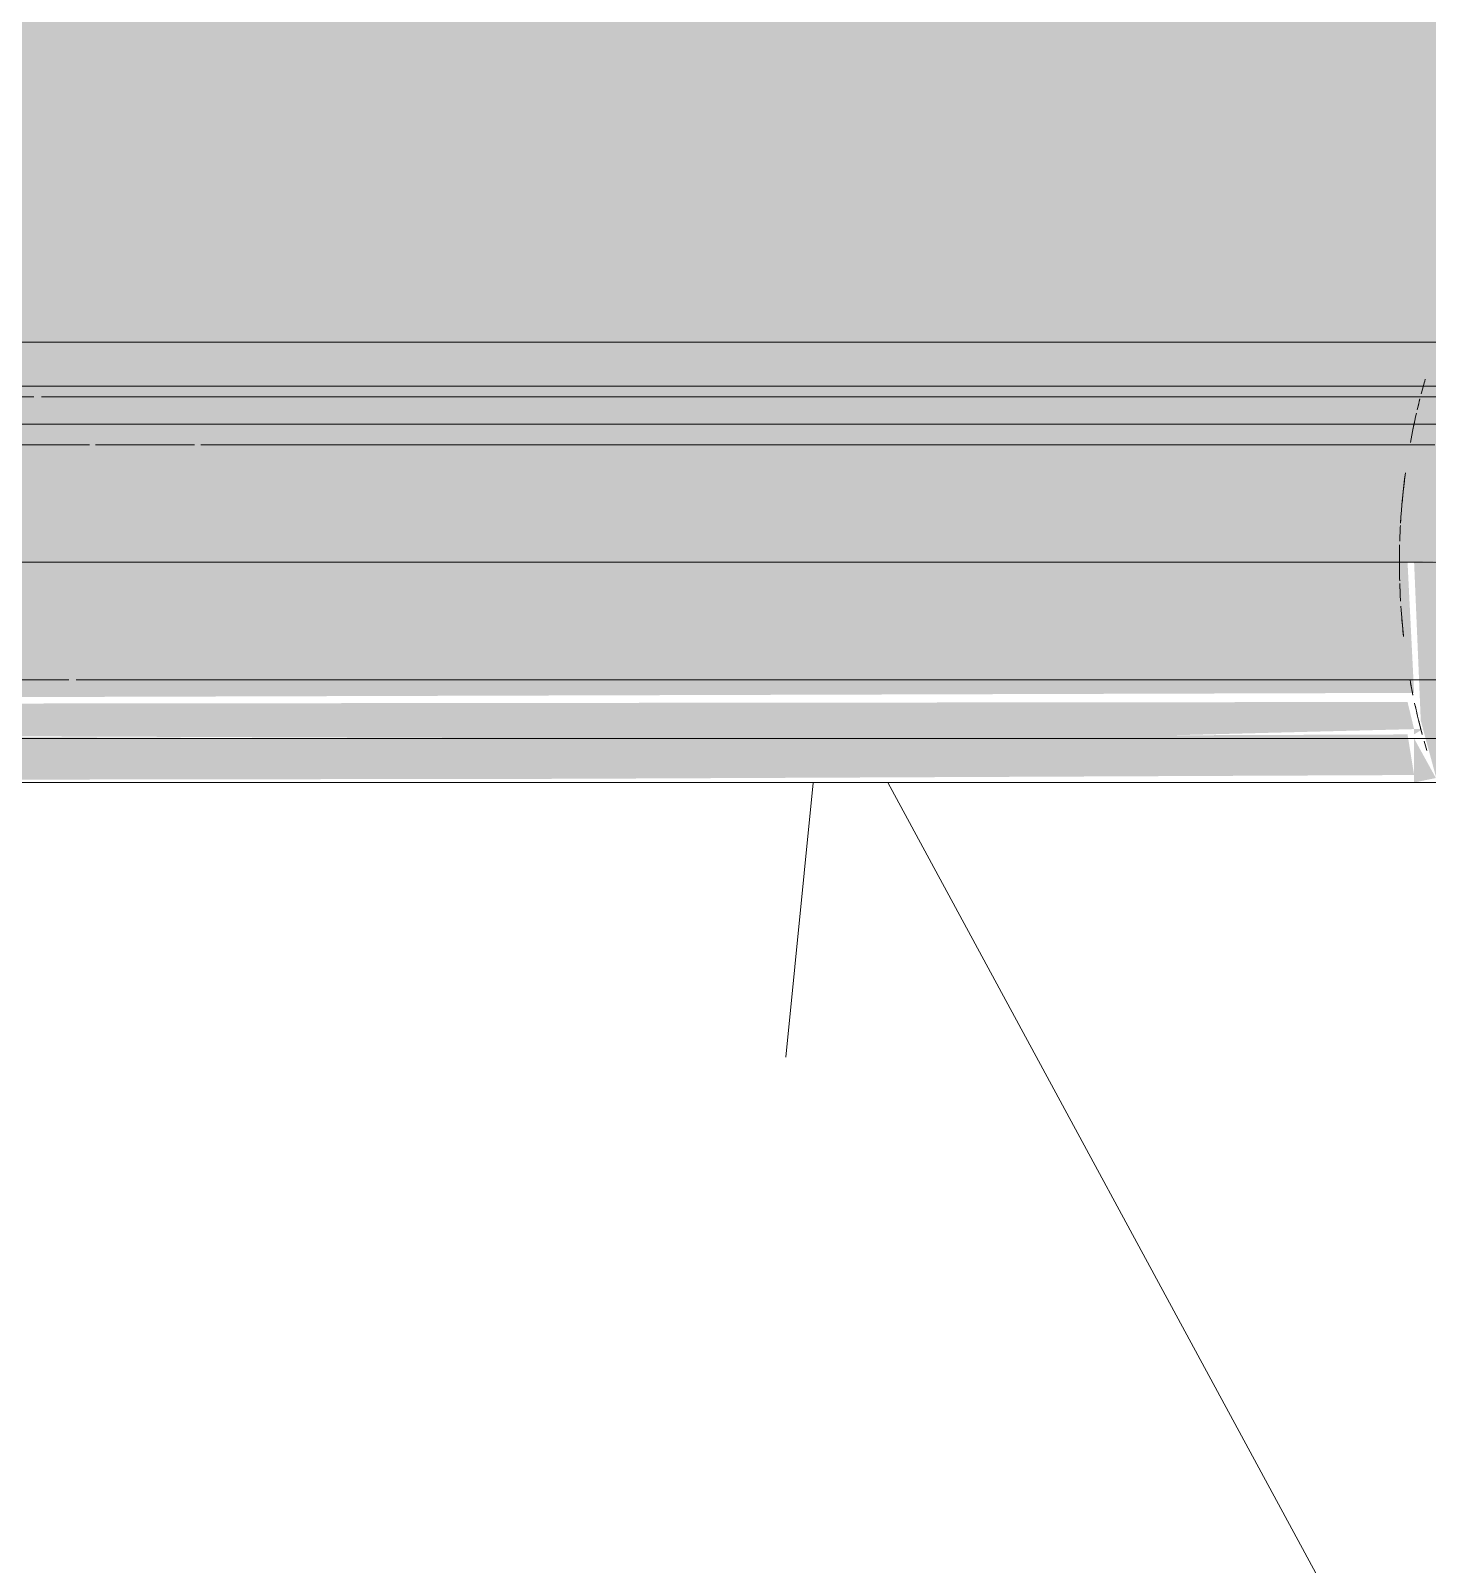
# Model space of a CAD drawing. Header units: millimetres. Extents: x 91786 to 132940, y -1987 to 10096.
# Drawn here: x 128220.8 to 128268.3, y 565.9 to 618.1 of the extents above; entities that cross this region are included whole.
import ezdxf

# ---------------------------------------------------------------- set-up
doc = ezdxf.new("R2010")
doc.units = ezdxf.units.MM
for name, color, linetype, lineweight in [('0-1', 7, 'Continuous', 9), ('A-GENM', 7, 'Continuous', 9), ('P-SANR-FIXT', 7, 'Continuous', 9)]:
    doc.layers.add(name, color=color, linetype=linetype, lineweight=lineweight)
doc.layers.add('0-2', color=7, linetype='Continuous', lineweight=9, transparency=0.7)

# ---------------------------------------------------------------- blocks, each defined once
blk = doc.blocks.new('131_Сантехническая перегородка 6 - СП-1-30839354-Развертка 1_66-4')
at = {"layer": 'A-GENM'}
h = blk.add_hatch(dxfattribs=at)
h.set_pattern_fill('FP_30', color=256, style=0, pattern_type=2)
h.set_pattern_definition([(108.435, (8388.465, 0), (-104.12513, 208.25044), [39.513, -289.76]), (139.399, (8375.97, 37.485), (-624.75285, 520.62186), [19.2, -940.786]), (136.848, (8465.517, 49.98), (-1561.885053, 1457.739081), [45.673, -2237.967]), (109.983, (8432.197, 81.218), (-312.373483, 833.000664), [24.375, -1194.377]), (90, (8423.87, 0), (-104.125, 104.125), [20.825, -83.3]), (118.443, (8423.867, 20.825), (728.876327, -1353.623754), [56.841, -2785.217]), (84.289, (8396.795, 70.805), (-104.131824, -937.12419), [20.929, -1025.515]), (129.806, (8398.877, 91.63), (416.50377, -520.62198), [16.265, -796.977])])
h.paths.add_polyline_path([(9175.071, 100), (9464.64, 100), (9464.64, 207.447), (9449.409, 211.613), (9422.655, 223.925), (9405.757, 234.529), (9389.447, 247.932), (9379.594, 256.115), (9364.268, 273.606), (9353.503, 288.71), (9345.286, 302.96), (9336.788, 321.809), (9334.66, 327.676), (9329.213, 345.851), (9328.098, 350.761), (9325.986, 362.893), (9323.879, 382.53), (9323.879, 400), (9829.57, 400), (9836.646, 657.688), (9839, 757.592), (9839, 790), (9904, 790), (9904, 795), (9904.713, 797.574), (9907.229, 799.533), (9909.774, 800), (9935.009, 799.734), (9936.556, 799.241), (9938.334, 797.403), (9939, 794.062), (9939, 790), (9968, 790), (9968, 1550), (9966.296, 1562.941), (9961.301, 1575), (9953.355, 1585.355), (9943, 1593.301), (9930.941, 1598.296), (9918, 1600), (9168, 1600), (9168.057, 209.98), (9172.29, 208.386), (9173.21, 207.551), (9174.51, 205.679), (9175.071, 202.929), (9175.071, 112.816)])
h.paths.add_polyline_path([(9874, 100), (9896.68, 100), (9896.535, 202.929), (9897.602, 206.369), (9900.574, 208.816), (9903.822, 209.793), (9911.648, 209.959), (9914.886, 209.741), (9918.663, 208.412), (9921.013, 206.369), (9922.08, 202.929), (9922.08, 100), (9968, 100), (9968, 380), (9919, 380), (9919, 272.709), (9874, 260.363), (9874, 116.882)])
h.paths.add_polyline_path([(9619, 577.5), (9612.303, 578.526), (9612.047, 578.601), (9608.785, 579.952), (9605.086, 582.318), (9602.832, 584.392), (9600.225, 587.626), (9598.019, 591.872), (9597.601, 592.5), (9481.5, 592.463), (9481.5, 590.5), (9478, 590.5), (9478, 592.491), (9476.436, 595.321), (9475.85, 597.414), (9475.627, 600.936), (9476.152, 604.014), (9477.492, 606.718), (9478, 607.509), (9478, 609.5), (9481.5, 609.5), (9481.5, 607.5), (9490.5, 607.5), (9490.5, 667.444), (9609.5, 667.398), (9609.5, 620.344), (9613.747, 621.878), (9619, 622.5), (9625.697, 621.474), (9625.953, 621.399), (9629.215, 620.048), (9632.914, 617.682), (9635.168, 615.608), (9637.647, 612.591), (9639.981, 608.128), (9640.858, 605.042), (9641.223, 603.52), (9641.487, 599.225), (9640.751, 594.243), (9640.399, 593.047), (9639.048, 589.785), (9636.442, 585.787), (9634.618, 583.832), (9632.072, 581.703), (9629.089, 579.9), (9624.253, 578.122), (9623.086, 577.984)])
blk = doc.blocks.new('Sanitary_Toilet-Accessories_Gessi_Wall-mounted-paper-roll-holder-65449 - Chrome-30913797-Развертка 1_66-4')
at = {"layer": '0-2'}
for points in [[(9524.175, 607.299), (9597.828, 607.5), (9598.952, 610.215), (9601.558, 614.213), (9603.09, 615.91), (9606.769, 618.812), (9609.5, 620.68), (9609.5, 666.444), (9490.5, 666.062), (9490.5, 607.458), (9520.931, 607.315)], [(9596.5, 600), (9605.138, 600.285), (9608.263, 601.998), (9609.094, 603.937), (9609.5, 605.791), (9609.387, 620.297), (9607.243, 619.102), (9605.114, 617.699), (9601.553, 614.207), (9600.457, 612.669), (9598.374, 608.819), (9597.601, 607.484), (9595.014, 607.491), (9510.651, 607.363), (9490.5, 607.299), (9490.656, 604.592), (9492.092, 601.524), (9495.5, 600), (9596.439, 600)], [(9481.5, 592.5), (9568.125, 592.625), (9597, 592.754), (9596.777, 594.136), (9560.183, 594), (9490.5, 594.278), (9490.5, 596.01), (9489.5, 595.757), (9489.5, 594.804), (9486.25, 594), (9483, 595.04), (9483, 600), (9481.5, 600), (9481.5, 592.701)], [(9486.25, 594), (9489.5, 595.04), (9489.5, 596), (9490.5, 595.838), (9490.5, 595.231), (9597, 595.551), (9596.777, 600), (9483, 600), (9483, 594.804), (9485.438, 594.201)], [(9584.572, 594), (9597, 594.318), (9596.777, 595.242), (9490.5, 595.123), (9490.5, 594.278), (9569.804, 594), (9579.552, 594)]]:
    blk.add_hatch(color=256, dxfattribs=at).paths.add_polyline_path(points)
h = blk.add_hatch(color=256, dxfattribs=at)
h.paths.add_polyline_path([(9619, 592.5), (9619.288, 592.577), (9623.086, 593.851), (9622.979, 594.148), (9618.946, 592.755), (9618.038, 593.039), (9616.449, 593.925), (9616.18, 594.075), (9613.074, 596.136), (9611.5, 600), (9610.685, 600), (9610.933, 597.746), (9612.801, 593.989), (9613.561, 593.253), (9615.257, 592.596), (9618.953, 592.501)])
h.paths.add_polyline_path([(9597.796, 592.5), (9606.229, 592.778), (9610.622, 592.748), (9613.5, 592.882), (9612.505, 593.832), (9610.351, 597.555), (9610.168, 598.678), (9609.968, 600), (9597, 600), (9597.227, 594.606), (9597.796, 592.501)])
h.paths.add_polyline_path([(9624.59, 595.388), (9625.674, 596.771), (9626.432, 599.837), (9624.655, 595.547)])
h.paths.add_polyline_path([(9612.451, 596.457), (9612.344, 596.85), (9612.45, 596.46)])
h = blk.add_hatch(color=256, dxfattribs=at)
h.paths.add_polyline_path([(9597, 592.5), (9597.742, 592.651), (9597, 594), (9597, 592.501)])
h.paths.add_polyline_path([(9619.626, 592.758), (9624, 594.842), (9624.655, 595.547), (9626.5, 600), (9611.5, 600), (9613.636, 595.506), (9615.126, 594.663), (9616.318, 593.998), (9616.449, 593.925), (9619.047, 592.792), (9619.582, 592.758)])
h = blk.add_hatch(color=256, dxfattribs=at)
h.paths.add_polyline_path([(9610.82, 592.746), (9610.505, 592.772), (9610.611, 592.758)])
h.paths.add_polyline_path([(9597, 594.139), (9597.296, 594.318), (9597, 594.318), (9597, 594.152)])
at = {"layer": '0-1'}
for p, q in [((9553.95, 607.5), (9542.61, 607.5)), ((9559.132, 607.5), (9554.092, 607.5)), ((9594.997, 607.5), (9559.219, 607.5)), ((9597, 607.5), (9595.271, 607.5)), ((9597, 607.5), (9597.828, 607.5)), ((9553.16, 606), (9544.088, 606)), ((9557.305, 606), (9553.274, 606)), ((9597.321, 606), (9557.375, 606)), ((9551.899, 604), (9546.059, 604)), ((9554.87, 604), (9552.183, 604)), ((9555.476, 604), (9554.917, 604)), ((9583.658, 604), (9555.69, 604)), ((9593.501, 604), (9583.924, 604)), ((9596.878, 604), (9593.511, 604)), ((9597.706, 604), (9597.134, 604)), ((9531.616, 596), (9551.003, 596)), ((9551.45, 596), (9555.477, 596)), ((9555.598, 596), (9558.569, 596)), ((9558.611, 596), (9559.994, 596)), ((9560.183, 596), (9578.155, 596)), ((9578.267, 596), (9583.712, 596)), ((9583.969, 596), (9596.892, 596)), ((9597.134, 596), (9599.699, 596)), ((9529.519, 594), (9584.572, 594)), ((9584.572, 594), (9597.372, 594)), ((9481.5, 592.5), (9597, 592.5)), ((9597.796, 592.5), (9597, 592.5))]:
    blk.add_line(p, q, dxfattribs=at)
at = {"layer": 'P-SANR-FIXT'}
for p, q in [((9544.445, 605.638), (9550, 605.638)), ((9550.27, 605.638), (9552.969, 605.638)), ((9553.076, 605.638), (9556.865, 605.638)), ((9556.93, 605.638), (9579.75, 605.638)), ((9579.75, 605.638), (9597, 605.638)), ((9550, 604.698), (9546.806, 604.698)), ((9552.474, 604.698), (9550, 604.698)), ((9555.69, 604.698), (9552.564, 604.698)), ((9597, 604.698), (9555.775, 604.698)), ((9600.415, 604.698), (9597.244, 604.698)), ((9579.75, 600), (9550, 600)), ((9550, 600), (9579.75, 600)), ((9596.5, 600), (9579.75, 600)), ((9579.75, 600), (9596.5, 600)), ((9601.5, 600), (9597, 600)), ((9597, 600), (9601.5, 600))]:
    blk.add_line(p, q, dxfattribs=at)
for start, end in [(163.9129, 165.216), (163.9129, 165.216), (166.9474, 168.7672), (166.9474, 168.7672), (172.2296, 174.8654), (172.2296, 174.8654), (175.4721, 176.6129), (175.4721, 176.6129), (176.8191, 178.1683), (176.8191, 178.1683), (180, 181.6219), (180, 181.6219), (181.8316, 183.0041), (181.8316, 183.0041), (185.2709, 186.4522), (185.2709, 186.4522), (190.5741, 191.6183), (190.5741, 191.6183), (192.3199, 193.4721), (192.3199, 193.4721), (193.9721, 195.1077), (193.9721, 195.1077), (195.7172, 196.5686), (195.7172, 196.5686)]:
    blk.add_arc((9619, 600), 22.5, start, end, dxfattribs=at)
blk = doc.blocks.new('Sanitary_Toilet-Accessories_Gessi_Wall-mounted-paper-roll-holder-65449 - Chrome-V72-Развертка 1_66-4')
at = {"layer": '0-1'}
for p, q in [((9559.132, 607.5), (9542.61, 607.5)), ((9594.997, 607.5), (9559.219, 607.5)), ((9597, 607.5), (9595.271, 607.5)), ((9597, 607.5), (9597.828, 607.5)), ((9597.321, 606), (9490.5, 606)), ((9551.899, 604), (9515.521, 604)), ((9555.476, 604), (9552.106, 604)), ((9596.878, 604), (9555.69, 604)), ((9597.706, 604), (9597.134, 604)), ((9531.616, 596), (9551.003, 596)), ((9551.45, 596), (9558.569, 596)), ((9558.611, 596), (9596.892, 596)), ((9597.134, 596), (9599.699, 596)), ((9529.519, 594), (9584.572, 594)), ((9584.572, 594), (9597.372, 594)), ((9481.5, 592.5), (9597, 592.5)), ((9597.796, 592.5), (9597, 592.5))]:
    blk.add_line(p, q, dxfattribs=at)
at = {"layer": 'P-SANR-FIXT'}
for p, q in [((9544.445, 605.638), (9550, 605.638)), ((9550.27, 605.638), (9556.865, 605.638)), ((9556.93, 605.638), (9597, 605.638)), ((9597, 604.698), (9555.775, 604.698)), ((9600.415, 604.698), (9597.244, 604.698)), ((9579.75, 600), (9550, 600)), ((9550, 600), (9579.75, 600)), ((9596.5, 600), (9579.75, 600)), ((9579.75, 600), (9596.5, 600)), ((9601.5, 600), (9597, 600)), ((9597, 600), (9601.5, 600))]:
    blk.add_line(p, q, dxfattribs=at)
at = {"layer": 'P-SANR-FIXT', "flags": 128}
blk.add_lwpolyline([(9555.69, 604.698), (9550, 604.698), (9546.806, 604.698)], dxfattribs=at)
at = {"layer": 'P-SANR-FIXT'}
for start, end in [(163.9129, 165.216), (163.9129, 165.216), (165.6912, 166.5279), (165.6912, 166.5279), (166.9474, 169.5541), (166.9474, 169.5541), (172.2296, 175.4721), (172.2296, 175.4721), (175.4721, 176.6129), (175.4721, 176.6129), (176.8191, 178.1683), (176.8191, 178.1683), (178.4802, 179.2825), (178.4802, 179.2825), (180, 181.6219), (180, 181.6219), (181.8316, 183.3872), (181.8316, 183.3872), (184.5279, 186.4522), (184.5279, 186.4522), (190.2878, 191.6183), (190.2878, 191.6183), (192.3199, 193.4721), (192.3199, 193.4721), (193.8295, 195.1077), (193.8295, 195.1077), (195.7172, 196.5686), (195.7172, 196.5686)]:
    blk.add_arc((9619, 600), 22.5, start, end, dxfattribs=at)
blk = doc.blocks.new('Sanitary_Toilet-Accessories_Gessi_Wall-mounted-paper-roll-holder-65449 - Chrome-30916167-Развертка 1_66-4')
at = {"layer": '0-1'}
for p, q in [((9597, 607.5), (9490.5, 607.5)), ((9598.374, 606), (9490.5, 606)), ((9551.899, 604), (9515.521, 604)), ((9555.476, 604), (9552.106, 604)), ((9597.706, 604), (9555.69, 604)), ((9515.486, 596), (9551.197, 596)), ((9551.45, 596), (9603.476, 596)), ((9524.239, 594), (9603.542, 594)), ((9481.5, 592.5), (9597, 592.5))]:
    blk.add_line(p, q, dxfattribs=at)
at = {"layer": '0-1', "flags": 128}
for points in [[(9609.5, 607.5), (9608.574, 607.5), (9607.187, 607.5), (9605.746, 607.5), (9604.259, 607.5), (9602.734, 607.5), (9601.179, 607.5), (9599.602, 607.5), (9598.011, 607.5), (9597, 607.5)], [(9597, 592.5), (9598.595, 592.5), (9600.182, 592.5), (9601.752, 592.5), (9603.297, 592.5), (9604.809, 592.5), (9606.28, 592.5), (9607.702, 592.5), (9609.068, 592.5), (9610.37, 592.5), (9611.602, 592.5), (9612.756, 592.5), (9613.828, 592.5), (9614.811, 592.5), (9615.701, 592.5), (9616.492, 592.5), (9617.18, 592.5), (9617.763, 592.5), (9618.235, 592.5), (9618.596, 592.5), (9618.844, 592.5), (9618.976, 592.5), (9619, 592.5)]]:
    blk.add_lwpolyline(points, dxfattribs=at)
at = {"layer": 'P-SANR-FIXT'}
for p, q in [((9550, 605.638), (9520.25, 605.638)), ((9579.75, 605.638), (9550.27, 605.638)), ((9602.867, 605.638), (9579.75, 605.638))]:
    blk.add_line(p, q, dxfattribs=at)
at = {"layer": 'P-SANR-FIXT', "flags": 128}
for points in [[(9546.806, 604.698), (9550, 604.698), (9600.44, 604.698)], [(9495.5, 600), (9550, 600), (9604.5, 600)], [(9604.5, 600), (9550, 600), (9495.5, 600)]]:
    blk.add_lwpolyline(points, dxfattribs=at)
at = {"layer": 'P-SANR-FIXT'}
for start, end in [(163.9129, 165.216), (163.9129, 165.216), (165.6912, 166.6545), (165.6912, 166.5279), (166.9474, 169.5541), (166.9474, 169.5541), (172.2296, 176.6129), (172.2296, 175.4721), (175.4721, 176.6129), (176.8191, 178.1683), (176.8191, 178.1683), (178.4802, 180), (178.4802, 179.2825), (180, 181.6219), (180, 181.6219), (181.8316, 183.3872), (181.8316, 183.3872), (183.8187, 186.4522), (184.5279, 186.4522), (190.2878, 191.6183), (190.2878, 191.6183), (192.3199, 195.1077), (192.3199, 193.4721), (193.8295, 195.1077), (195.7172, 196.5686), (195.7172, 196.5686)]:
    blk.add_arc((9619, 600), 22.5, start, end, dxfattribs=at)

msp = doc.modelspace()

# ---------------------------------------------------------------- block references
at = {"layer": 'A-GENM'}
msp.add_blockref('131_Сантехническая перегородка 6 - СП-1-30839354-Развертка 1_66-4', (118670.895, 0), dxfattribs=at)
at = {"layer": 'P-SANR-FIXT'}
for name in ['Sanitary_Toilet-Accessories_Gessi_Wall-mounted-paper-roll-holder-65449 - Chrome-30913797-Развертка 1_66-4', 'Sanitary_Toilet-Accessories_Gessi_Wall-mounted-paper-roll-holder-65449 - Chrome-V72-Развертка 1_66-4', 'Sanitary_Toilet-Accessories_Gessi_Wall-mounted-paper-roll-holder-65449 - Chrome-30916167-Развертка 1_66-4']:
    msp.add_blockref(name, (118670.895, 0), dxfattribs=at)

doc.saveas('drawing.dxf')
